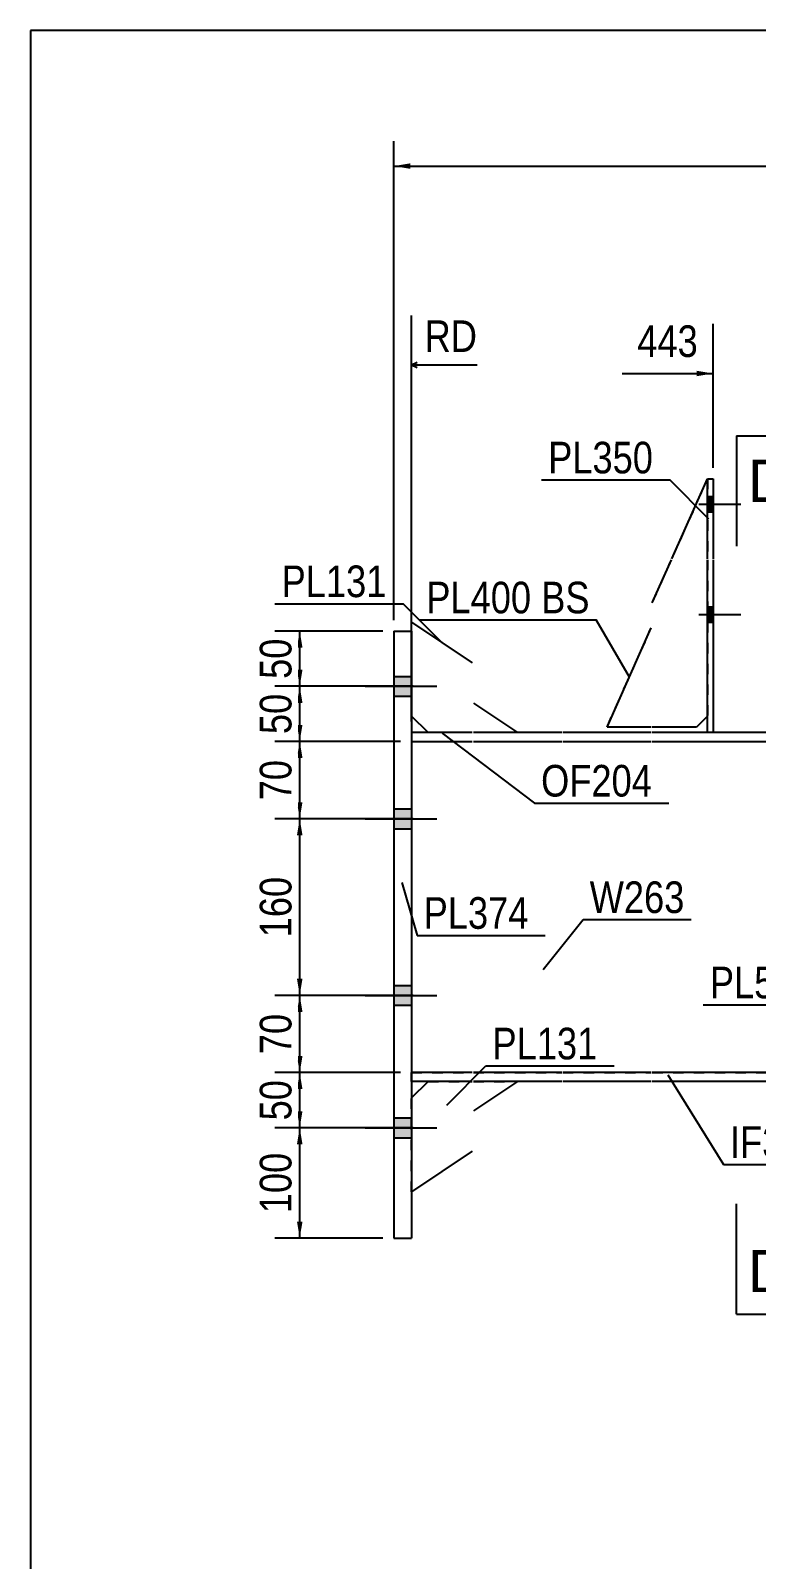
# Model space of a CAD drawing. Header units: millimetres. Extents: x -37 to 366, y -198 to 79.
# Drawn here: x -34.5 to 31.2, y -59.1 to 79.4 of the extents above; entities that cross this region are included whole.
import ezdxf

# ---------------------------------------------------------------- set-up
doc = ezdxf.new("R2010")
doc.units = ezdxf.units.MM
doc.linetypes.add('DXK_LINE_DOT1', pattern=[1.8814, 0.9407, -0.9407])
doc.styles.add('Arial', font='ARIAL.TTF', dxfattribs={"height": 0.2})
doc.styles.add('Arial Narrow', font='ARIALN.TTF', dxfattribs={"height": 0.2})

# ---------------------------------------------------------------- blocks, each defined once
blk = doc.blocks.new('Unknown-627304278-1201')
at = {"color": 5, "linetype": 'Continuous'}
for p, q in [((365.52, 79.41), (-34.48, 79.41)), ((-34.48, 79.41), (-34.48, -197.59))]:
    blk.add_line(p, q, dxfattribs=at)
blk = doc.blocks.new('Part-627304278-1603 - 1575')
at = {"color": 7, "linetype": 'DXK_LINE_DOT1'}
for p, q in [((23.58, 31.55), (26.8, 38.8)), ((26.8, 38.8), (26.8, 31.55)), ((21.8, 27.55), (23.53, 31.45)), ((26.8, 31.45), (26.8, 17.3)), ((17.7, 16.3), (21.7, 25.3)), ((26.8, 17.3), (25.8, 16.3)), ((21.7, 16.3), (17.7, 16.3)), ((25.8, 16.3), (21.8, 16.3))]:
    blk.add_line(p, q, dxfattribs=at)
blk = doc.blocks.new('Part-627304278-1746 - 1575')
at = {"color": 2, "linetype": 'Continuous'}
for p, q in [((26.8, 31.55), (26.8, 38.8)), ((26.8, 38.8), (27.3, 38.8)), ((27.3, 38.8), (27.3, 31.55)), ((26.8, 15.8), (26.8, 31.45)), ((27.3, 31.45), (27.3, 15.8)), ((27.3, 15.8), (26.8, 15.8))]:
    blk.add_line(p, q, dxfattribs=at)
blk = doc.blocks.new('Part-627304278-1721 - 1575')
at = {"color": 2, "linetype": 'Continuous'}
for p, q in [((23.58, 31.55), (26.8, 38.8)), ((21.8, 27.55), (23.53, 31.45)), ((17.7, 16.3), (21.7, 25.3)), ((26.8, 17.3), (25.8, 16.3)), ((21.7, 16.3), (17.7, 16.3)), ((25.8, 16.3), (21.8, 16.3))]:
    blk.add_line(p, q, dxfattribs=at)
blk = doc.blocks.new('Part-627304278-1803 - 1575')
at = {"color": 2, "linetype": 'Continuous'}
for p, q in [((5.5, 15.8), (0, 15.8)), ((13.6, 15.8), (5.6, 15.8)), ((21.7, 15.8), (13.7, 15.8)), ((26.8, 15.8), (21.8, 15.8)), ((32.35, 15.8), (27.3, 15.8)), ((40.45, 15.8), (32.45, 15.8)), ((45.55, 15.8), (40.55, 15.8)), ((69.15, 15.8), (46.05, 15.8)), ((95.25, 15.8), (69.25, 15.8)), ((118.35, 15.8), (95.35, 15.8)), ((126.45, 15.8), (118.45, 15.8)), ((131.55, 15.8), (126.55, 15.8)), ((137.1, 15.8), (132.05, 15.8)), ((145.24, 15.8), (137.2, 15.8)), ((149.43, 15.8), (145.34, 15.8)), ((149.43, 15.8), (149.43, 15)), ((0, 15), (5.5, 15)), ((5.6, 15), (13.6, 15)), ((13.7, 15), (21.7, 15)), ((21.8, 15), (32.35, 15)), ((32.45, 15), (40.45, 15)), ((40.55, 15), (69.15, 15)), ((69.25, 15), (95.25, 15)), ((95.35, 15), (118.35, 15)), ((118.45, 15), (126.45, 15)), ((126.55, 15), (137.1, 15)), ((137.2, 15), (145.24, 15)), ((145.34, 15), (149.43, 15))]:
    blk.add_line(p, q, dxfattribs=at)
at = {"color": 7, "linetype": 'DXK_LINE_DOT1'}
for p, q in [((0, 15.8), (0, 15)), ((27.3, 15.8), (26.8, 15.8)), ((46.05, 15.8), (45.55, 15.8)), ((132.05, 15.8), (131.55, 15.8))]:
    blk.add_line(p, q, dxfattribs=at)
blk = doc.blocks.new('Part-627304278-1808 - 1575')
at = {"color": 2, "linetype": 'Continuous'}
for p, q in [((5.5, -15), (0, -15)), ((13.6, -15), (5.6, -15)), ((21.7, -15), (13.7, -15)), ((32.35, -15), (21.8, -15)), ((40.45, -15), (32.45, -15)), ((46.08, -15), (40.55, -15)), ((69.15, -15), (46.58, -15)), ((95.25, -15), (69.25, -15)), ((118.35, -15), (95.35, -15)), ((126.45, -15), (118.45, -15)), ((137.1, -15), (126.55, -15)), ((141.24, -15), (137.2, -15)), ((141.24, -15), (145.24, -15.36)), ((5.5, -15.8), (0, -15.8)), ((13.6, -15.8), (5.6, -15.8)), ((21.7, -15.8), (13.7, -15.8)), ((32.35, -15.8), (21.8, -15.8)), ((40.45, -15.8), (32.45, -15.8)), ((69.15, -15.8), (40.55, -15.8)), ((95.25, -15.8), (69.25, -15.8)), ((118.35, -15.8), (95.35, -15.8)), ((126.45, -15.8), (118.45, -15.8)), ((137.1, -15.8), (126.55, -15.8)), ((141.2, -15.8), (137.2, -15.8)), ((145.24, -16.16), (141.2, -15.8)), ((145.34, -17.31), (149.43, -17.67)), ((149.43, -17.67), (149.36, -18.47)), ((149.36, -18.47), (145.34, -18.11))]:
    blk.add_line(p, q, dxfattribs=at)
at = {"color": 7, "linetype": 'DXK_LINE_DOT1'}
blk.add_line((0, -15.8), (0, -15), dxfattribs=at)
blk = doc.blocks.new('Part-627304278-2156 - 1575')
at = {"color": 2, "linetype": 'Continuous'}
for p, q in [((0, 25), (0, 25.8)), ((0, 25.8), (5.5, 22.13)), ((5.6, 18.47), (9.6, 15.8)), ((1.5, 15.8), (0, 17.3))]:
    blk.add_line(p, q, dxfattribs=at)
at = {"color": 7, "linetype": 'DXK_LINE_DOT1'}
for p, q in [((0, 17.3), (0, 25)), ((5.5, 15.8), (1.5, 15.8)), ((9.6, 15.8), (5.6, 15.8))]:
    blk.add_line(p, q, dxfattribs=at)
blk = doc.blocks.new('Part-627304278-2161 - 1575')
at = {"color": 2, "linetype": 'Continuous'}
for p, q in [((0, -17.3), (1.5, -15.8)), ((9.6, -15.8), (5.6, -18.47)), ((5.5, -22.13), (0, -25.8))]:
    blk.add_line(p, q, dxfattribs=at)
at = {"color": 7, "linetype": 'DXK_LINE_DOT1'}
for p, q in [((1.5, -15.8), (5.5, -15.8)), ((5.6, -15.8), (9.6, -15.8)), ((0, -25.8), (0, -17.3))]:
    blk.add_line(p, q, dxfattribs=at)
blk = doc.blocks.new('Part-627304278-2176 - 1575')
at = {"color": 7, "linetype": 'DXK_LINE_DOT1'}
for p, q in [((0, 15), (0, -15)), ((0, 15), (5.5, 15)), ((5.6, 15), (13.6, 15)), ((13.7, 15), (21.7, 15)), ((21.8, 15), (32.35, 15)), ((32.45, 15), (40.45, 15)), ((40.55, 15), (69.15, 15)), ((69.25, 15), (95.25, 15)), ((95.35, 15), (118.35, 15)), ((118.45, 15), (126.45, 15)), ((126.55, 15), (137.1, 15)), ((137.2, 15), (141.24, 15)), ((141.24, 15), (141.24, -15)), ((0, -15), (5.5, -15)), ((5.6, -15), (13.6, -15)), ((13.7, -15), (21.7, -15)), ((21.8, -15), (32.35, -15)), ((32.45, -15), (40.45, -15)), ((40.55, -15), (46.08, -15)), ((46.58, -15), (69.15, -15)), ((69.25, -15), (95.25, -15)), ((95.35, -15), (118.35, -15)), ((118.45, -15), (126.45, -15)), ((126.55, -15), (137.1, -15)), ((137.2, -15), (141.24, -15))]:
    blk.add_line(p, q, dxfattribs=at)
blk = doc.blocks.new('Part-627304278-2134 - 1575')
at = {"color": 2, "linetype": 'Continuous'}
for p, q in [((-1.6, 25), (0, 25)), ((-1.6, 25), (-1.6, -30)), ((0, 25), (0, -30)), ((-1.6, -30), (0, -30))]:
    blk.add_line(p, q, dxfattribs=at)
blk = doc.blocks.new('Bolt-627304278-2194 - 1575')
at = {"linetype": 'Continuous'}
for points in [[(27.3, 35.8), (27.3, 37.2), (26.8, 37.2), (26.8, 35.8)], [(27.3, 35.8), (27.3, 37.2), (26.8, 37.2), (26.8, 35.8)], [(27.3, 35.8), (27.3, 37.2), (26.8, 37.2), (26.8, 35.8)], [(27.3, 25.8), (27.3, 27.2), (26.8, 27.2), (26.8, 25.8)], [(27.3, 25.8), (27.3, 27.2), (26.8, 27.2), (26.8, 25.8)], [(27.3, 25.8), (27.3, 27.2), (26.8, 27.2), (26.8, 25.8)]]:
    blk.add_hatch(color=3, dxfattribs=at).paths.add_polyline_path(points)
at = {"color": 3, "linetype": 'Continuous'}
for p, q in [((26, 36.5), (29.8, 36.5)), ((26, 36.5), (29.8, 36.5)), ((26, 36.5), (29.8, 36.5)), ((26.8, 37.2), (27.3, 37.2)), ((26.8, 37.2), (27.3, 37.2)), ((26.8, 37.2), (27.3, 37.2)), ((26.8, 35.8), (27.3, 35.8)), ((26.8, 35.8), (27.3, 35.8)), ((26.8, 35.8), (27.3, 35.8)), ((26, 26.5), (29.8, 26.5)), ((26, 26.5), (29.8, 26.5)), ((26, 26.5), (29.8, 26.5)), ((26.8, 27.2), (27.3, 27.2)), ((26.8, 27.2), (27.3, 27.2)), ((26.8, 27.2), (27.3, 27.2)), ((26.8, 25.8), (27.3, 25.8)), ((26.8, 25.8), (27.3, 25.8)), ((26.8, 25.8), (27.3, 25.8))]:
    blk.add_line(p, q, dxfattribs=at)
blk = doc.blocks.new('Bolt-627304278-2198 - 1575')
at = {"linetype": 'Continuous'}
for points in [[(-1.6, 20.9), (-1.6, 19.1), (0, 19.1), (0, 20.9)], [(-1.6, 20.9), (-1.6, 19.1), (0, 19.1), (0, 20.9)], [(-1.6, 8.9), (-1.6, 7.1), (0, 7.1), (0, 8.9)], [(-1.6, 8.9), (-1.6, 7.1), (0, 7.1), (0, 8.9)], [(-1.6, -7.1), (-1.6, -8.9), (0, -8.9), (0, -7.1)], [(-1.6, -7.1), (-1.6, -8.9), (0, -8.9), (0, -7.1)], [(-1.6, -19.1), (-1.6, -20.9), (0, -20.9), (0, -19.1)], [(-1.6, -19.1), (-1.6, -20.9), (0, -20.9), (0, -19.1)]]:
    blk.add_hatch(color=3, dxfattribs=at).paths.add_polyline_path(points)
at = {"color": 3, "linetype": 'Continuous'}
for p, q in [((-1.6, 20.9), (0, 20.9)), ((-1.6, 20.9), (0, 20.9)), ((-4.2, 20), (2.3, 20)), ((-4.2, 20), (2.3, 20)), ((-1.6, 19.1), (0, 19.1)), ((-1.6, 19.1), (0, 19.1)), ((-1.6, 8.9), (0, 8.9)), ((-1.6, 8.9), (0, 8.9)), ((-4.2, 8), (2.3, 8)), ((-4.2, 8), (2.3, 8)), ((-1.6, 7.1), (0, 7.1)), ((-1.6, 7.1), (0, 7.1)), ((-4.2, -8), (2.3, -8)), ((-4.2, -8), (2.3, -8)), ((-1.6, -7.1), (0, -7.1)), ((-1.6, -7.1), (0, -7.1)), ((-1.6, -8.9), (0, -8.9)), ((-1.6, -8.9), (0, -8.9)), ((-1.6, -19.1), (0, -19.1)), ((-1.6, -19.1), (0, -19.1)), ((-4.2, -20), (2.3, -20)), ((-4.2, -20), (2.3, -20)), ((-1.6, -20.9), (0, -20.9)), ((-1.6, -20.9), (0, -20.9))]:
    blk.add_line(p, q, dxfattribs=at)
blk = doc.blocks.new('StraightDimension-627304278-12359 - 1575')
at = {"linetype": 'Continuous'}
blk.add_hatch(color=7, dxfattribs=at).paths.add_polyline_path([(25.8, 48.59), (27.3, 48.34), (25.8, 48.09)])
at = {"color": 7, "linetype": 'Continuous'}
for p, q in [((27.3, 39.8), (27.3, 52.84)), ((19.07, 48.34), (27.3, 48.34))]:
    blk.add_line(p, q, dxfattribs=at)
at = {"color": 0, "linetype": 'Continuous'}
blk.add_wipeout([(6.53, 49.69), (6.53, 53.89), (0.59, 53.89), (0.59, 49.69)], dxfattribs=at)
at = {"color": 7, "linetype": 'Continuous'}
for p, q in [((0, 16.8), (0, 53.59)), ((0.5, 49.34), (0, 49.09)), ((0.5, 48.84), (0, 49.09)), ((5.93, 49.09), (0, 49.09))]:
    blk.add_line(p, q, dxfattribs=at)
at = {"color": 3, "linetype": 'Continuous', "style": 'Arial Narrow'}
blk.add_text('RD', height=2.863, dxfattribs=at).set_placement((1.19, 50.29))
at = {"color": 0}
blk.add_wipeout([(26.53, 49.24), (26.53, 53.44), (19.84, 53.44), (19.84, 49.24)], dxfattribs=at)
at = {"color": 3, "style": 'Arial Narrow'}
blk.add_text('443', height=2.863, dxfattribs=at).set_placement((20.44, 49.84))
blk = doc.blocks.new('StraightDimension-627304278-9018 - 1575')
at = {"linetype": 'Continuous'}
for points in [[(-10.37, 23.5), (-10.12, 25), (-9.87, 23.5)], [(-9.87, 21.5), (-10.12, 20), (-10.37, 21.5)]]:
    blk.add_hatch(color=7, dxfattribs=at).paths.add_polyline_path(points)
at = {"color": 7, "linetype": 'Continuous'}
for p, q in [((-2.6, 25), (-12.37, 25)), ((-10.12, 20), (-10.12, 25)), ((0.15, 20), (-12.37, 20))]:
    blk.add_line(p, q, dxfattribs=at)
at = {"color": 0}
blk.add_wipeout([(-10.27, 24.93), (-14.47, 24.93), (-14.47, 20.07), (-10.27, 20.07)], dxfattribs=at)
at = {"color": 3, "style": 'Arial Narrow'}
blk.add_text('50', height=2.863, rotation=90.0002, dxfattribs=at).set_placement((-10.87, 20.67))
blk = doc.blocks.new('StraightDimension-627304278-9019 - 1575')
at = {"linetype": 'Continuous'}
for points in [[(-10.37, 18.5), (-10.12, 20), (-9.87, 18.5)], [(-9.87, 16.5), (-10.12, 15), (-10.37, 16.5)]]:
    blk.add_hatch(color=7, dxfattribs=at).paths.add_polyline_path(points)
at = {"color": 7, "linetype": 'Continuous'}
for p, q in [((0.15, 20), (-12.37, 20)), ((-10.12, 15), (-10.12, 20)), ((-1, 15), (-12.37, 15))]:
    blk.add_line(p, q, dxfattribs=at)
at = {"color": 0}
blk.add_wipeout([(-10.27, 19.93), (-14.47, 19.93), (-14.47, 15.07), (-10.27, 15.07)], dxfattribs=at)
at = {"color": 3, "style": 'Arial Narrow'}
blk.add_text('50', height=2.863, rotation=90.0002, dxfattribs=at).set_placement((-10.87, 15.67))
blk = doc.blocks.new('StraightDimension-627304278-9020 - 1575')
at = {"linetype": 'Continuous'}
for points in [[(-10.37, 13.5), (-10.12, 15), (-9.87, 13.5)], [(-9.87, 9.5), (-10.12, 8), (-10.37, 9.5)]]:
    blk.add_hatch(color=7, dxfattribs=at).paths.add_polyline_path(points)
at = {"color": 7, "linetype": 'Continuous'}
for p, q in [((-1, 15), (-12.37, 15)), ((-10.12, 8), (-10.12, 15)), ((0.15, 8), (-12.37, 8))]:
    blk.add_line(p, q, dxfattribs=at)
at = {"color": 0}
blk.add_wipeout([(-10.27, 13.93), (-14.47, 13.93), (-14.47, 9.07), (-10.27, 9.07)], dxfattribs=at)
at = {"color": 3, "style": 'Arial Narrow'}
blk.add_text('70', height=2.863, rotation=90.0002, dxfattribs=at).set_placement((-10.87, 9.67))
blk = doc.blocks.new('StraightDimension-627304278-9021 - 1575')
at = {"linetype": 'Continuous'}
for points in [[(-10.37, 6.5), (-10.12, 8), (-9.87, 6.5)], [(-9.87, -6.5), (-10.12, -8), (-10.37, -6.5)]]:
    blk.add_hatch(color=7, dxfattribs=at).paths.add_polyline_path(points)
at = {"color": 7, "linetype": 'Continuous'}
for p, q in [((0.15, 8), (-12.37, 8)), ((-10.12, -8), (-10.12, 8)), ((0.15, -8), (-12.37, -8))]:
    blk.add_line(p, q, dxfattribs=at)
at = {"color": 0}
blk.add_wipeout([(-10.27, 3.34), (-14.47, 3.34), (-14.47, -3.34), (-10.27, -3.34)], dxfattribs=at)
at = {"color": 3, "style": 'Arial Narrow'}
blk.add_text('160', height=2.863, rotation=90.0002, dxfattribs=at).set_placement((-10.87, -2.74))
blk = doc.blocks.new('StraightDimension-627304278-9022 - 1575')
at = {"linetype": 'Continuous'}
for points in [[(-10.37, -9.5), (-10.12, -8), (-9.87, -9.5)], [(-9.87, -13.5), (-10.12, -15), (-10.37, -13.5)]]:
    blk.add_hatch(color=7, dxfattribs=at).paths.add_polyline_path(points)
at = {"color": 7, "linetype": 'Continuous'}
for p, q in [((0.15, -8), (-12.37, -8)), ((-10.12, -15), (-10.12, -8)), ((-1, -15), (-12.37, -15))]:
    blk.add_line(p, q, dxfattribs=at)
at = {"color": 0}
blk.add_wipeout([(-10.27, -9.07), (-14.47, -9.07), (-14.47, -13.93), (-10.27, -13.93)], dxfattribs=at)
at = {"color": 3, "style": 'Arial Narrow'}
blk.add_text('70', height=2.863, rotation=90.0002, dxfattribs=at).set_placement((-10.87, -13.33))
blk = doc.blocks.new('StraightDimension-627304278-9023 - 1575')
at = {"linetype": 'Continuous'}
for points in [[(-10.37, -16.5), (-10.12, -15), (-9.87, -16.5)], [(-9.87, -18.5), (-10.12, -20), (-10.37, -18.5)]]:
    blk.add_hatch(color=7, dxfattribs=at).paths.add_polyline_path(points)
at = {"color": 7, "linetype": 'Continuous'}
for p, q in [((-1, -15), (-12.37, -15)), ((-10.12, -20), (-10.12, -15)), ((0.15, -20), (-12.37, -20))]:
    blk.add_line(p, q, dxfattribs=at)
at = {"color": 0}
blk.add_wipeout([(-10.27, -15.07), (-14.47, -15.07), (-14.47, -19.93), (-10.27, -19.93)], dxfattribs=at)
at = {"color": 3, "style": 'Arial Narrow'}
blk.add_text('50', height=2.863, rotation=90.0002, dxfattribs=at).set_placement((-10.87, -19.33))
blk = doc.blocks.new('StraightDimension-627304278-9024 - 1575')
at = {"linetype": 'Continuous'}
for points in [[(-10.37, -21.5), (-10.12, -20), (-9.87, -21.5)], [(-9.87, -28.5), (-10.12, -30), (-10.37, -28.5)]]:
    blk.add_hatch(color=7, dxfattribs=at).paths.add_polyline_path(points)
at = {"color": 7, "linetype": 'Continuous'}
for p, q in [((0.15, -20), (-12.37, -20)), ((-10.12, -30), (-10.12, -20)), ((-2.6, -30), (-12.37, -30))]:
    blk.add_line(p, q, dxfattribs=at)
at = {"color": 0}
blk.add_wipeout([(-10.27, -21.66), (-14.47, -21.66), (-14.47, -28.34), (-10.27, -28.34)], dxfattribs=at)
at = {"color": 3, "style": 'Arial Narrow'}
blk.add_text('100', height=2.863, rotation=90.0002, dxfattribs=at).set_placement((-10.87, -27.74))
blk = doc.blocks.new('StraightDimension-627304278-11495 - 1575')
at = {"linetype": 'Continuous'}
blk.add_hatch(color=7, dxfattribs=at).paths.add_polyline_path([(-0.1, 66.88), (-1.6, 67.13), (-0.1, 67.38)])
at = {"color": 7, "linetype": 'Continuous'}
for p, q in [((-1.6, 26), (-1.6, 69.38)), ((-1.6, 67.13), (315.14, 67.13))]:
    blk.add_line(p, q, dxfattribs=at)
blk = doc.blocks.new('SectionMark-627304278-2635 - 1575')
at = {"linetype": 'Continuous'}
for points in [[(36.93, 41.45), (36.93, 42.7), (39.43, 42.7)], [(36.93, -36.89), (36.93, -35.64), (39.43, -36.89)]]:
    blk.add_hatch(color=30, dxfattribs=at).paths.add_polyline_path(points)
at = {"color": 30, "linetype": 'Continuous'}
for p, q in [((36.93, 41.45), (36.93, 43.95)), ((36.93, 43.95), (39.43, 42.7)), ((29.43, 42.7), (29.43, 32.7)), ((29.43, 42.7), (39.43, 42.7)), ((39.43, 42.7), (36.93, 41.45)), ((29.43, -36.89), (29.43, -26.89)), ((39.43, -36.89), (36.93, -35.64)), ((36.93, -35.64), (36.93, -38.14)), ((29.43, -36.89), (39.43, -36.89)), ((39.43, -36.89), (36.93, -38.14))]:
    blk.add_line(p, q, dxfattribs=at)
at = {"color": 0, "linetype": 'Continuous'}
for points in [[(34.28, 36.7), (34.28, 40.7), (30.43, 40.7), (30.43, 36.7)], [(34.28, -34.89), (34.28, -30.89), (30.43, -30.89), (30.43, -34.89)]]:
    blk.add_wipeout(points, dxfattribs=at)
at = {"color": 96, "linetype": 'Continuous', "style": 'Arial'}
for p in [(30.43, 36.7), (30.43, -34.89)]:
    blk.add_text('D', height=3.82, dxfattribs=at).set_placement(p)
blk = doc.blocks.new('MarkSet-627304278-9094 - 1575')
at = {"color": 0}
for points in [[(10.84, 26.61), (10.84, 29.61), (1.34, 29.61), (1.34, 26.61)], [(16.12, 26.61), (16.12, 29.61), (11.74, 29.61), (11.74, 26.61)]]:
    blk.add_wipeout(points, dxfattribs=at)
for points in [[(10.84, 26.61), (10.84, 29.61), (1.34, 29.61), (1.34, 26.61)], [(16.12, 26.61), (16.12, 29.61), (11.74, 29.61), (11.74, 26.61)]]:
    blk.add_wipeout(points, dxfattribs=at)
at = {"color": 7, "linetype": 'Continuous'}
for p in [(0.74, 26.01), (19.72, 20.82)]:
    blk.add_line(p, (16.72, 26.01), dxfattribs=at)
at = {"color": 3, "style": 'Arial Narrow'}
for s, p in [('PL400', (1.34, 26.61)), ('BS', (11.74, 26.61))]:
    blk.add_text(s, height=2.863, dxfattribs=at).set_placement(p)
blk = doc.blocks.new('MarkSet-627304278-9186 - 1575')
at = {"color": 0}
for points in [[(36.51, -8.27), (36.51, -5.27), (27.01, -5.27), (27.01, -8.27)], [(41.79, -8.27), (41.79, -5.27), (37.41, -5.27), (37.41, -8.27)]]:
    blk.add_wipeout(points, dxfattribs=at)
for points in [[(36.51, -8.27), (36.51, -5.27), (27.01, -5.27), (27.01, -8.27)], [(41.79, -8.27), (41.79, -5.27), (37.41, -5.27), (37.41, -8.27)]]:
    blk.add_wipeout(points, dxfattribs=at)
at = {"color": 7, "linetype": 'Continuous'}
for p in [(46.2, -5.43), (26.41, -8.87)]:
    blk.add_line(p, (42.39, -8.87), dxfattribs=at)
at = {"color": 3, "style": 'Arial Narrow'}
for s, p in [('PL524', (27.01, -8.27)), ('BS', (37.41, -8.27))]:
    blk.add_text(s, height=2.863, dxfattribs=at).set_placement(p)
blk = doc.blocks.new('Mark-627304278-9238 - 1575')
at = {"color": 7, "linetype": 'Continuous'}
blk.add_line((26.91, 35.15), (23.38, 38.69), dxfattribs=at)
at = {"color": 0}
blk.add_wipeout([(21.88, 39.29), (21.88, 42.29), (12.37, 42.29), (12.37, 39.29)], dxfattribs=at)
blk.add_wipeout([(21.88, 39.29), (21.88, 42.29), (12.37, 42.29), (12.37, 39.29)], dxfattribs=at)
at = {"color": 7, "linetype": 'Continuous'}
blk.add_line((11.77, 38.69), (23.38, 38.69), dxfattribs=at)
at = {"color": 3, "style": 'Arial Narrow'}
blk.add_text('PL350', height=2.863, dxfattribs=at).set_placement((12.37, 39.29))
blk = doc.blocks.new('Mark-627304278-9241 - 1575')
at = {"color": 0}
blk.add_wipeout([(21.78, 10.01), (21.78, 13.01), (11.73, 13.01), (11.73, 10.01)], dxfattribs=at)
blk.add_wipeout([(21.78, 10.01), (21.78, 13.01), (11.73, 13.01), (11.73, 10.01)], dxfattribs=at)
at = {"color": 7, "linetype": 'Continuous'}
for p, q in [((2.77, 15.75), (11.13, 9.41)), ((11.13, 9.41), (23.28, 9.41))]:
    blk.add_line(p, q, dxfattribs=at)
at = {"color": 3, "style": 'Arial Narrow'}
blk.add_text('OF204', height=2.863, dxfattribs=at).set_placement((11.73, 10.01))
blk = doc.blocks.new('Mark-627304278-9244 - 1575')
at = {"color": 0}
blk.add_wipeout([(37.23, -22.73), (37.23, -19.73), (28.83, -19.73), (28.83, -22.73)], dxfattribs=at)
blk.add_wipeout([(37.23, -22.73), (37.23, -19.73), (28.83, -19.73), (28.83, -22.73)], dxfattribs=at)
at = {"color": 7, "linetype": 'Continuous'}
for p, q in [((23.2, -15.2), (28.23, -23.33)), ((28.23, -23.33), (38.73, -23.33))]:
    blk.add_line(p, q, dxfattribs=at)
at = {"color": 3, "style": 'Arial Narrow'}
blk.add_text('IF341', height=2.863, dxfattribs=at).set_placement((28.83, -22.73))
blk = doc.blocks.new('Mark-627304278-9289 - 1575')
at = {"color": 0}
blk.add_wipeout([(10.61, -1.97), (10.61, 1.03), (1.1, 1.03), (1.1, -1.97)], dxfattribs=at)
blk.add_wipeout([(10.61, -1.97), (10.61, 1.03), (1.1, 1.03), (1.1, -1.97)], dxfattribs=at)
at = {"color": 7, "linetype": 'Continuous'}
for p, q in [((-0.89, 2.21), (0.5, -2.57)), ((0.5, -2.57), (12.11, -2.57))]:
    blk.add_line(p, q, dxfattribs=at)
at = {"color": 3, "style": 'Arial Narrow'}
blk.add_text('PL374', height=2.863, dxfattribs=at).set_placement((1.1, -1.97))
blk = doc.blocks.new('Mark-627304278-9292 - 1575')
at = {"color": 7, "linetype": 'Continuous'}
blk.add_line((2.77, 23.94), (-0.76, 27.48), dxfattribs=at)
at = {"color": 0}
blk.add_wipeout([(-2.26, 28.08), (-2.26, 31.08), (-11.76, 31.08), (-11.76, 28.08)], dxfattribs=at)
blk.add_wipeout([(-2.26, 28.08), (-2.26, 31.08), (-11.76, 31.08), (-11.76, 28.08)], dxfattribs=at)
at = {"color": 7, "linetype": 'Continuous'}
blk.add_line((-12.36, 27.48), (-0.76, 27.48), dxfattribs=at)
at = {"color": 3, "style": 'Arial Narrow'}
blk.add_text('PL131', height=2.863, dxfattribs=at).set_placement((-11.76, 28.08))
blk = doc.blocks.new('Mark-627304278-9295 - 1575')
at = {"color": 0}
blk.add_wipeout([(16.84, -13.8), (16.84, -10.8), (7.33, -10.8), (7.33, -13.8)], dxfattribs=at)
blk.add_wipeout([(16.84, -13.8), (16.84, -10.8), (7.33, -10.8), (7.33, -13.8)], dxfattribs=at)
at = {"color": 7, "linetype": 'Continuous'}
for p, q in [((3.2, -17.94), (6.73, -14.4)), ((6.73, -14.4), (18.34, -14.4))]:
    blk.add_line(p, q, dxfattribs=at)
at = {"color": 3, "style": 'Arial Narrow'}
blk.add_text('PL131', height=2.863, dxfattribs=at).set_placement((7.33, -13.8))
blk = doc.blocks.new('Mark-627304278-9301 - 1575')
at = {"color": 0}
blk.add_wipeout([(24.72, -0.54), (24.72, 2.46), (16.13, 2.46), (16.13, -0.54)], dxfattribs=at)
blk.add_wipeout([(24.72, -0.54), (24.72, 2.46), (16.13, 2.46), (16.13, -0.54)], dxfattribs=at)
at = {"color": 7, "linetype": 'Continuous'}
for p, q in [((11.91, -5.67), (15.53, -1.14)), ((15.53, -1.14), (25.32, -1.14))]:
    blk.add_line(p, q, dxfattribs=at)
at = {"color": 3, "style": 'Arial Narrow'}
blk.add_text('W263', height=2.863, dxfattribs=at).set_placement((16.13, -0.54))

msp = doc.modelspace()

# ---------------------------------------------------------------- block references
for name in ['Unknown-627304278-1201', 'Part-627304278-1603 - 1575', 'Part-627304278-1721 - 1575', 'Part-627304278-1746 - 1575', 'Bolt-627304278-2194 - 1575', 'Part-627304278-2134 - 1575', 'Part-627304278-2156 - 1575', 'Bolt-627304278-2198 - 1575', 'Part-627304278-1803 - 1575', 'Part-627304278-2176 - 1575', 'Part-627304278-1808 - 1575', 'Part-627304278-2161 - 1575']:
    msp.add_blockref(name, (0, 0))

# ---------------------------------------------------------------- next in the draw order: block references
msp.add_blockref('StraightDimension-627304278-12359 - 1575', (0, 0))

# ---------------------------------------------------------------- next in the draw order: block references
msp.add_blockref('StraightDimension-627304278-9018 - 1575', (0, 0))

# ---------------------------------------------------------------- next in the draw order: block references
msp.add_blockref('StraightDimension-627304278-9019 - 1575', (0, 0))

# ---------------------------------------------------------------- next in the draw order: block references
msp.add_blockref('StraightDimension-627304278-9020 - 1575', (0, 0))

# ---------------------------------------------------------------- next in the draw order: block references
msp.add_blockref('StraightDimension-627304278-9021 - 1575', (0, 0))

# ---------------------------------------------------------------- next in the draw order: block references
msp.add_blockref('StraightDimension-627304278-9022 - 1575', (0, 0))

# ---------------------------------------------------------------- next in the draw order: block references
msp.add_blockref('StraightDimension-627304278-9023 - 1575', (0, 0))

# ---------------------------------------------------------------- next in the draw order: block references
msp.add_blockref('StraightDimension-627304278-9024 - 1575', (0, 0))

# ---------------------------------------------------------------- next in the draw order: block references
msp.add_blockref('StraightDimension-627304278-11495 - 1575', (0, 0))

# ---------------------------------------------------------------- next in the draw order: block references
for name in ['SectionMark-627304278-2635 - 1575', 'Mark-627304278-9238 - 1575', 'MarkSet-627304278-9094 - 1575', 'Mark-627304278-9241 - 1575', 'Mark-627304278-9289 - 1575', 'Mark-627304278-9295 - 1575']:
    msp.add_blockref(name, (0, 0))

# ---------------------------------------------------------------- next in the draw order: block references
for name in ['Mark-627304278-9292 - 1575', 'Mark-627304278-9301 - 1575', 'MarkSet-627304278-9186 - 1575', 'Mark-627304278-9244 - 1575']:
    msp.add_blockref(name, (0, 0))

doc.saveas('drawing.dxf')
